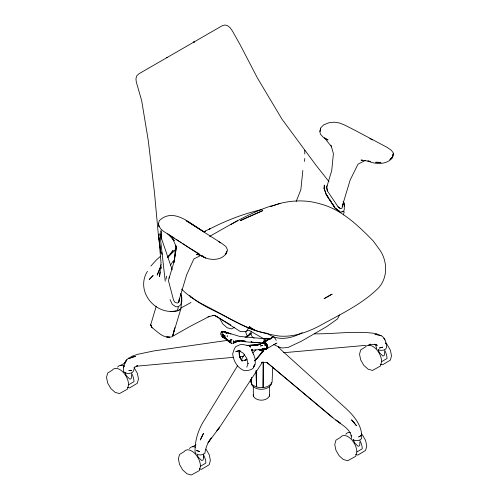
<?xml version="1.0" encoding="UTF-8"?>
<svg xmlns="http://www.w3.org/2000/svg" width="500" height="500" viewBox="0 0 500 500"><rect width="100%" height="100%" fill="white"/><g stroke="black" fill="none" stroke-linecap="round" stroke-linejoin="round"><path stroke-width="0.75" d="M269.431 386.294L269.431 396.125C266.406 401.538 256.35 401.538 253.319 396.125L253.319 386.294M203.406 453.994C203.069 455.669 204.613 460.544 201.656 460.569L198.137 457.069L196.981 453.888M272.738 367.044L272.087 382.344C268.244 389.194 257.194 389.044 251.725 384.212L251.475 378.125M324.219 187.638L324.356 185.037L324.019 188.281L326.2 194.006M161.394 268.363L161.488 266.894M174.325 260.375L175.669 245.144L176.394 247.05L174.369 260.394M179.069 301.163L179.319 298.456M253.606 354.419L251.725 350.394M129.381 357.575C124.875 360.55 122.819 366.413 123.519 371.606C125.794 373.969 129.65 373.944 132.381 372.419L133.469 371.006L134.713 366.987M265.119 349.181L265.869 349.331L266.769 348.425L265.45 349.269L266.831 348.306L265.863 349.062M179.6 298.412L179.225 301.181L178.631 302.387L177.525 303.069L175.075 302.406L173.569 300.212L168.481 280.769L169.288 276.975M160.225 271.981L159.531 276.556L161.031 262.994L158.55 234.419L158.737 235.919M302.844 170.431L300.85 189.731L296.2 201.444M304.513 161.444L304.781 158.456M165.987 279.256L166.588 276.131M393.125 153.981L392.294 158.075C386.306 164.925 375.562 164.481 367.844 161.006L369.931 161.337M392.8 155.512L393.113 154.037M269.875 339.231L239.625 336.413L224.431 331.781M123.513 367.731L124.031 365.863L123.681 366.881M266.344 348.319L267.181 347.713M173.156 334.394L174.881 327.587M174.444 329.062L172.7 335.856L180.806 309.012L177.631 310.863L170.594 311.581M128.6 384.781L127.419 389.175L119.506 393.556L115.175 392.394L110.838 388.55L107.669 383.056L106.506 377.375L107.669 373.044L112.194 370.238A12.431 7.175 60 0 1 122.081 371.213A12.431 7.175 60 0 1 128.6 384.781L133.981 381.669A12.431 7.175 60 0 0 131.588 373.331M200.475 466.225L199.3 470.619L191.388 475L187.05 473.837L182.719 469.994L179.544 464.5L178.381 458.825L179.544 454.487L184.069 451.681A12.431 7.175 60 0 1 193.962 452.663A12.431 7.175 60 0 1 200.475 466.225L205.863 463.119A12.431 7.175 60 0 0 203.469 454.775M356.85 451.925L355.675 456.325L347.762 460.7L343.431 459.538L339.094 455.694L335.925 450.2L334.762 444.525L335.925 440.188L340.45 437.381A12.431 7.175 60 0 1 350.337 438.363A12.431 7.175 60 0 1 356.85 451.925L362.238 448.819A12.431 7.175 60 0 0 359.844 440.475M381.619 361.644L380.444 366.037L372.531 370.419L368.2 369.256L363.862 365.412L360.688 359.919L359.531 354.244L360.688 349.906L365.219 347.1A12.431 7.175 60 0 1 375.106 348.075A12.431 7.175 60 0 1 381.619 361.644L387.006 358.537A12.431 7.175 60 0 0 384.613 350.194M132 357.231L135.506 356.281L128.575 358.681L132.006 357.2M320.688 129.037L320.069 131.294L320.588 127.975L323.556 124.938L328.744 122.8L334.35 122.175L339.494 122.981L344.288 124.881L354.031 129.806L387.188 147.387L391.35 150.312L393.494 153.212L392.887 156.619L389.888 159.631L392.494 156.994M343.363 214.887L344.231 211.762L341.925 211.481M265.9 349.181L266.712 348.406C267.525 346.362 265.981 344.237 264.363 343.106L263.081 342.769L262.137 343.694M262.931 343.425L263.363 342.887L263.15 343.156M156.263 306.175L150.688 324.875L151.931 327.612C157.262 331.344 162.5 337.825 169.737 337.081L166.694 337L169.213 337.356L171.75 336.806L189.425 326.763L209.781 316.175M169.119 278.169L174.256 261.137L173.931 262.419L176.394 247.05L172.056 237.45M178.481 302.044L186.713 274.656L193.875 258.931L200.956 255.35M326.812 186.894L331.719 170.569L333.406 153.7L331.056 145.256M342.175 206.513L350.2 179.913L358.044 164.15L365.662 160.263M339.538 314.944L337.525 318.913L326.775 326.569L301.344 341.25L288.05 347.475L282.144 347.987L278.831 347.069L273.656 344.475M239.5 352.469L240.156 350.506M246.8 367.188L248.1 363.319L248.006 363.681L246.65 358.1L243.119 353.094L238.744 350.569M327.038 185.769L326.619 186.894L327.356 190.925M161.225 264.65L157.194 275.163L160.681 266.806M226.606 252.019L225.744 254.156L227.512 249.944L225.919 246.562L222.162 243.663L186.056 220.625L203.394 231.469C190.95 224.275 173.775 206.919 159.381 220.581L158.356 223.781L159.056 226.456L160.894 229L163.669 231.4L201.375 255.781L205.725 258.006L201.363 255.712C208.75 260.963 222.65 261.262 226.925 252.062L226.894 251.306M280.019 203.425L270.875 206.369L280.019 203.425C292.9 200.206 306.488 199.875 319.288 203.644C341.056 208.931 357.831 225.319 373.081 240.787L380.125 250.4C387.488 261.562 387.919 277.4 378.744 287.669C361.981 304.513 339.731 314.575 319.2 326.056C306.894 332.413 293.419 337.256 279.35 336.069C270.975 334.837 262.769 332.837 254.744 330.169C237.45 323.938 221.925 313.962 205.544 305.794C196.788 301.369 188.569 295.975 181.525 289.113M147.438 271.294C135.181 290.844 154.794 315.319 176.406 310.95M320.65 128.863L319.837 131.613L320.45 134.2L323.506 137.531L328.019 140.037L324.387 137.769L331.688 146.906M201.887 436.425L200.331 439.994L203.519 433.35L201.938 436.438M267.556 345.7L266.494 346.262M262.031 352.456L263.4 351.2L254.925 360.712M248.575 327.575L246.562 331.475L240.381 331.538L215.963 316.125M246.381 359.681L246.737 359.281L245.6 359.875L246.388 359.738M237.775 365.419L204.206 420.331C198.088 429.812 194.8 440.856 195.062 452.137L195.888 453.612M241.412 359.462L244.65 354.169M262.038 343.669L262.987 342.781L264.494 343.131C265.763 342.969 268.431 350.069 265.906 344.619L264.387 345.031L265.869 344.544L264.494 343.131L263.144 342.919M170.562 265.062L172.606 261.863L174.769 259.644M167.606 257.744L173.181 250.344L169.925 254.325M263.369 343.525L264.056 342.85L265.887 343.569L267.306 346.119M268.069 347.1L266.712 348.156L267.288 347.419M167.6 257.169L168.994 255.463M254.887 360.781L262.113 352.287L254.819 360.819M266.712 348.156L267.181 347.631M150.85 266.056L156.525 259.806L160.6 256.188M251.619 331.206L249.375 335.05L250.294 333.581L246.887 337.013L250.938 333.181L246.9 336.75L245 337.269M167.775 257.238L175.35 249.856M252.8 352.981L255.938 349.762M265.881 349.275L266.831 348.387C267.175 346.438 266.331 344.619 264.725 343.338L263.188 342.887M244.8 360.294L243.725 360.55L246.737 359.281M252.231 350.044L251.912 350.281L252.537 349.625L252.181 350.069M266.388 348.706L267.375 347.994L267.525 346.369L266.775 344.45L265.406 342.975L263.956 342.5L262.975 343.044L267.85 339.888M276.894 343.081L275.175 343.956M266.294 340.794L264.006 342.306L268.431 339.55L263.744 342.262L264.819 341.438C260.15 343.469 270.2 339.394 263.612 339.913L265.675 340.613L263.525 342.069L263.55 341.625L262.587 343.156L251.412 342.125L262.581 343.169M235.975 341.838L233.219 343.269C236.269 341.669 245.781 337.875 234.969 342.512C237.812 339.825 241.962 340.431 245.5 341.269L239.575 340.481L236.5 341.675L238.45 340.825L236.556 341.494L236.925 341.469M272.75 337.238L270.256 338.762L272.9 337.231M209.188 229.244C225.875 220.6 243.588 213.675 261.95 209.55M209.169 229.244L210.45 228.494L203.719 231.875M209.537 236.431C229.469 225.263 249.144 213.038 271.025 205.994M263.412 343.35L264.419 342.769M266.794 344.056L265.681 344.575L266.488 346.306M266.55 347.719L267.562 347.131L266.95 347.812M368.431 345.238L370.45 344.075M266.737 348.744L275.956 343.5M231.025 224.406L237.787 220.656M273.05 337.006L268.488 339.525L270.1 338.769L270.25 339.269M180.844 308.05L191.006 302.488M234.812 327.119L231.462 328.919L227.131 327.756L222.794 323.913L219.619 318.419M120.794 365.269L125.494 362.75M192.675 446.712L196.025 444.919M134.069 367.556L137.463 365.844M265.781 344.637L266.475 346.112M204.062 231.831L205.425 231.181M203.962 231.844L205.35 231.194M209.244 316.306L207.963 316.9L214.188 315.287L217 316.725M178.962 310.163L180.763 309.344L181.831 301.106L181.706 296.981L180.744 293.312M130.981 356.637L137.269 354.4L153.906 350.925L227.738 340.331M271.594 337.581L273.275 336.838M302.231 332.638C291.856 338.35 278.244 341.525 268.006 333.706M259.575 344.263L257.081 345.238L260.887 343.825M137.494 365.75L136.2 366.244L233.494 357.325M263.637 342.819L264.231 342.725C266.331 343.319 267.688 345.688 267.225 347.794L266.812 344.769L265.887 343.569L264.794 342.9L263.831 342.938M269.4 339.019L270.1 338.769L267.1 338.819M246.544 330.894L248.406 330.256L249.231 330.438L263.738 338.756M223.581 331.675L221.45 332.069L222.675 331.838L221.3 332.256L220.769 333.475L221.388 332.337L223.256 331.706L221.894 332.131M266.087 348.6L266.712 348.406M238.65 350.694L235.787 351.594L239.194 350.7M257.775 344.938L260.375 344.144L258.256 344.75L247.662 345.5L258.012 344.844L246.975 345.4L248.181 345.575L242.819 344.5L240.05 344.706L235.675 346.644L234.444 348.625L232.7 353.812C233.431 361.075 237.419 368.25 244.644 370.731C247.688 370.569 251.2 370.244 253.412 367.938L254.488 364.744L253.494 367.281L255.169 364.487L255.25 362.463L255.169 358.938L253.619 354.356M222.819 331.694L221.475 332.05L222.106 332.175L222.144 332.975L223.069 332.775L222.144 332.975L221.962 332.15M251.562 350.288L261.444 349.406L264.056 348.512L262.425 349.319L263.238 349.387L263.256 349.756L262.4 350.019L263.244 350.256L264.925 349.35L263.25 350.262L262.137 351.688L263.019 350.431L261.837 351.075L262.962 350.325L261.731 350.869L258.962 349.356M212.319 315.531L214.188 315.287M369.487 344.769L375.869 344.325M365.631 345.356L283.6 352.731M193.369 42.119L194.5 42.006L193.4 42.1M239.713 356.737L243.6 356.375M314.25 333.825C335.044 334.125 356.238 330.406 376.906 333.738M239.444 340.913L237.7 340.969L251.269 342.362M362.344 160.094L361.056 160.1L370.312 161.456M261.444 349.406L259.519 349.256L259.969 349.363M269.531 338.931L263.494 338.619L265.656 338.738M197.931 254.556L196.431 254.431L202.987 256.081M381.181 335.581L374.925 334.387C378.913 334.487 383.587 335.688 384.919 339.95L383.938 338.344L385.462 340.756L386.256 343.706L386.55 347.556L385.719 349.025L383.731 350.062L381.106 350.387L378.556 349.906M267.044 333.294C253.669 331.575 241.619 324.938 229.825 318.819C216.325 311.144 201.112 305.825 189.35 295.387M197.881 454.644L200.506 454.969L203.056 454.487L204.85 453.338C205.775 447.85 207.575 442.275 211.363 437.962L208.012 442.837L219.688 427.106L216.906 430.869L219.256 427.85L262.519 362.069L261.512 362.725L266.125 362.3L267.669 363.15M230.269 333.8L223.962 331.662L226.938 332.519M380.412 364.2L382.606 364.787L390.356 360.125L391.519 355.794L390.356 350.119L387.181 344.619L385.556 343.181M127.387 387.337L129.588 387.925L137.331 383.263L138.494 378.931L137.331 373.256L134.162 367.756M355.644 454.481L357.844 455.069L365.588 450.412L366.75 446.075L365.588 440.4L362.413 434.906L361.331 433.944M199.269 468.781L201.462 469.369L209.213 464.706L210.375 460.375L209.213 454.7L206.038 449.206M224.281 331.856L226.806 332.606M335.919 208.588L340.012 211.931L341.625 212.125L343.506 211.25L344.331 209.513L344.194 205.831M352.95 439.794L355.269 440.569L357.95 440.569L360.275 439.794L361.613 438.456C362.762 425.419 353.269 414.988 344.275 406.931L280.969 349.719L278.6 346.975M374.212 344.194L377.287 345.312L375.425 344.45L376.763 348.756M225.375 331.981L230.925 334.019M199.419 254L190.119 248.4M338.562 210.619L339.769 211.206M369.819 138.562L372.337 139.919M214.713 315.4L230.8 324.975M174.169 238.038L167.688 233.825L174.3 240.725L172.425 237.994M176.112 239.3L178.7 240.981M179.306 241.375L181.106 242.544M182.312 243.331L184.119 244.5M184.719 244.887L189.5 248M218.875 241.713L220.444 242.844M240.631 359.106L240.906 359.312L240.637 358.812M224.619 338.562L223.038 337.1L229.794 342.444M337.956 210.156L334.906 207.838L326.55 194.969M338.062 206.806L339.944 208.281M332.956 417.669L267.05 362.6L332.375 417.506L340.444 423.281L335.887 420.087C341.413 424.731 349.106 428.106 351.25 435.619L351.85 435.938L351.1 435.194L351.606 438.456M265.8 343.075L266.825 344.019M274.044 337.431L275.394 338.706L276.238 340.4M251.713 384.206L251.456 377.375M385.594 342.925L386.256 343.706M328.969 181.65L316.144 165.413L282.062 119.3L257.425 77.994L240 44.494L232.444 31.012L230.113 27.719L227.431 25.612L224.938 25L222.006 25.85L138.925 73.775L136.738 75.888L135.938 78.731L136.281 81.906L141.688 100.694L148.275 140.6L154.469 192.531L158.275 234L160.925 253.144L158.925 237.413M335.525 208.825L326.037 194.55M327 195.338L328.263 197.256M329.525 199.169L331.206 201.725M332.469 203.644L334.15 206.194M251.306 384.219C255.094 390.988 267.663 390.988 271.45 384.219L271.45 382.681M267.512 345.35L267.65 346.65M267.125 344.538L267.65 346.962M170.075 299.637L172.288 304.331L175.863 306.775L178.069 306.762L180.238 305.3L181.094 303.688L181.588 299.094L181.181 298.2M343.113 203.15L344.05 205.169M343.438 201.537L344.725 204.306M178 307L178.263 307.587L177.394 310.706L177.138 310.075M245.381 331.406L247.381 336.406M239.363 355.425C239.125 344.306 238.569 357.287 240.338 357.969M324.019 188.281L326.131 194.325M165.231 281.319L159.913 233.875L172.206 269.819M190.438 296.144L190.856 297.387M239.312 355.275L240.419 358.562L239.5 355.812M343.144 201.794L344.644 206.275M342.225 204.369L342.644 205.662L342.069 208.069L341.163 208.55L340.075 208.312L338.119 206.887L327.35 190.875L326.688 186.988M220.725 334.281L220.888 334.869M180.794 294.456L181.744 298.175M159.913 233.875L160.156 235.356M384.487 351.531C384.694 352.912 384.994 356.275 382.8 355.988L379.281 352.488L378.125 349.306M359.75 442.081C359.944 443.419 360.125 446.587 358.038 446.275L354.519 442.775L353.356 439.588M203.337 456.119L203.494 457.369M131.463 374.669C131.669 376.05 131.969 379.412 129.781 379.125L126.263 375.625L125.1 372.444M250.544 379.294L250.675 382.35M161.35 239.056L161 230.606L161.188 236.675M161.925 252.881L161.988 254.419M256.137 370.706L256.469 386.944L256.125 370.7M304.756 150.256L304.769 153.981M269.431 394.65L269.431 396.125M253.319 394.65L253.319 396.125M345.831 434.275A12.431 7.175 60 0 1 350.425 432.469M117.575 367.125A12.431 7.175 60 0 1 124.444 366.05M189.456 448.569A12.431 7.175 60 0 1 195.556 447.169M254.169 338.237A10.194 5.888 0 0 1 251.306 333.156M263.25 362.094L263.081 387.55L263.25 362.094M233.406 340.938L233.363 341.681L233.406 340.938M229.4 341.606L230.431 342.337L229.4 341.606M229.419 341.306L223.837 336.562L229.419 341.325M249.756 326.362L249.681 327.106L254.744 330.169L249.681 327.106L249.756 326.362M251.825 349.663L251.713 350.737L251.825 349.663M158.506 223.962L158.387 224.963L159.056 226.456L158.506 223.962M251.513 341.444L251.088 341.719L251.513 341.444M149.25 279.475L153.056 275.575L149.25 279.475M241.713 360.613L241.619 361.012L241.488 359.994L241.713 360.613M234.488 342.45L233.094 343.006L234.1 341.6L234.363 342.038L235.438 341.531L234.488 342.45M265.669 342.944L264.513 343.562L265.669 342.944M262.431 350.206L260 350.144L262.431 350.206M253.612 366.944L253.494 367.281L253.612 366.944M125.981 360.938L124.431 363.769L126.731 359.825L125.981 360.938M258.856 349.544L259.438 350.012L258.856 349.544M229.919 340.506L230.912 341.325L229.919 340.506M230.338 340.062L231.219 341.006L230.238 340.163L231.975 339.562L230.338 340.062M269.913 338.837L269.913 338.837M262.131 349.006L263.131 348.775L262.131 349.006M223.369 334.875L221.769 334.781L224.075 336.456L221.769 334.781L223.369 334.875L225.263 336.219L222.369 334.169L223.369 334.875M361.05 435.588L358.731 436.925L361.05 435.588M264.713 341.35L263.6 342.137L264.713 341.35M264.569 348.225L262.444 349.288L264.569 348.225M262.812 349.487L262.362 349.787L264.519 349.575L262.812 349.487M246.856 359.225L245.481 360.125L246.856 359.225M236.238 340.681L235.294 341.269L236.238 340.681M331.45 294.375L324.069 298.706L332.169 294.131L331.45 294.375M354.019 422.512L351.494 419.819L356.456 425.719L354.019 422.512M226.994 332.938L226.006 333.462L227.019 332.956M267.894 339.519L267.894 339.519M244.606 218.6L240.475 220.581L262.8 210.606L244.606 218.6M269.262 338.938L268.75 339.094L269.262 338.938M246.3 359.738L245.75 359.85L246.3 359.738M382.475 347.194L379.544 347.994L382.475 347.194M261.875 349.35L261.456 349.487L262.425 349.256L261.875 349.35M262.45 345.337L260.569 345.95L262.45 345.337M227.575 336L227.113 336.138L227.575 336M252.5 349.288L251.737 349.394L252.5 349.288M239.506 340.894L238.294 341.056L239.506 340.894M224.631 336.244L223.05 335.231L224.631 336.244M380.875 162.406L375.794 162.25L380.875 162.406M167.463 57.613L166.531 57.619L167.463 57.613M131.706 370.656L128.969 370.375L131.706 370.656M252.537 349.613L252.131 349.594L252.537 349.625M199.594 451.481L196.663 450.619L199.594 451.481M229.862 342.463L232 343.35L229.862 342.463M222.644 336.894L221.619 335.944L222.644 336.894M249.794 346.325L249.462 346.112L250.712 347.156L249.794 346.325M223.688 337.694L222.594 336.869L223.688 337.694M242.738 360.95L242.119 360.081L242.738 360.95M278.831 347.069L278.637 346.725L278.831 347.069M151.931 327.612L150.688 324.875L151.931 327.612M266.831 348.387L266.8 346.562L266.8 348.394"/></g></svg>
